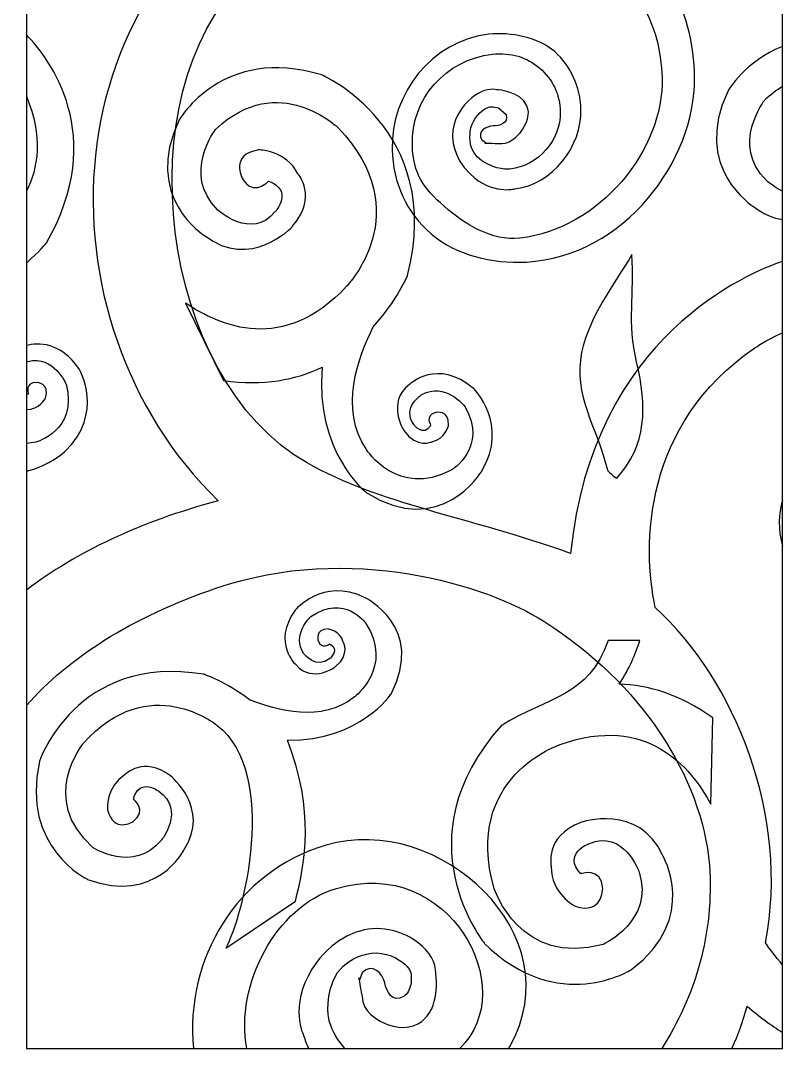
# Model space of a CAD drawing. Header units: centimetres. Extents: x -13.3 to -8.2, y -8.8 to 8.8.
# Drawn here: x -13.3 to -8.17, y -8.82 to -1.97 of the extents above; entities that cross this region are included whole.
import ezdxf

# ---------------------------------------------------------------- set-up
doc = ezdxf.new("R2010")
doc.units = ezdxf.units.CM
doc.header["$MEASUREMENT"] = 0
doc.layers.add('layer 1', color=7, linetype='Continuous')

msp = doc.modelspace()

# ---------------------------------------------------------------- linework, layer by layer
at = {"layer": 'layer 1', "color": 7}
msp.add_open_spline([(-13.25777, 8.82076), (-13.25777, 8.82076), (-8.2175, 8.82076), (-8.2175, 8.82076), (-8.2175, 8.82076), (-8.2175, 8.82076), (-8.2175, -8.8202), (-8.2175, -8.8202), (-8.2175, -8.8202), (-8.2175, -8.8202), (-13.25777, -8.8202), (-13.25777, -8.8202), (-13.25777, -8.8202), (-13.25777, -8.8202), (-13.25777, 8.82076), (-13.25777, 8.82076)], degree=3, knots=[0, 0, 0, 0, 0.2, 0.2, 0.2, 0.2, 0.4, 0.4, 0.4, 0.4, 0.6, 0.6, 0.6, 0.6, 1, 1, 1, 1], dxfattribs=at)
at = {"layer": 'layer 1', "color": 250}
for points, knots in [([(-8.2175, -0.09753), (-8.33733, -0.135), (-8.41357, -0.18123), (-8.41357, -0.18123), (-8.41357, -0.18123), (-9.37399, -0.73351), (-8.96257, -1.70457), (-8.96257, -1.70457), (-8.96257, -1.70457), (-8.96257, -1.70457), (-8.97136, -1.69828), (-8.97136, -1.69828), (-8.97136, -1.69828), (-8.86822, -1.8988), (-8.80529, -2.11861), (-8.80408, -2.3517), (-8.80408, -2.3517), (-8.80077, -2.89988), (-9.27047, -3.54152), (-9.92531, -3.57733), (-9.92531, -3.57733), (-10.15372, -3.58982), (-10.39682, -3.53089), (-10.5589, -3.3895), (-10.5589, -3.3895), (-10.7229, -3.25106), (-10.81534, -3.04991), (-10.81937, -2.82811), (-10.81937, -2.82811), (-10.8318, -2.45534), (-10.55242, -2.10018), (-10.17612, -2.059), (-10.17612, -2.059), (-10.02711, -2.04218), (-9.84754, -2.08095), (-9.73671, -2.17467), (-9.73671, -2.17467), (-9.63026, -2.26975), (-9.56569, -2.41058), (-9.56151, -2.5572), (-9.56151, -2.5572), (-9.55418, -2.80772), (-9.75472, -3.06162), (-10.00213, -3.08901), (-10.00213, -3.08901), (-10.00213, -3.08901), (-10.15484, -3.13138), (-10.30057, -2.99051), (-10.30057, -2.99051), (-10.42303, -2.87366), (-10.41773, -2.73779), (-10.41773, -2.73779), (-10.41773, -2.73779), (-10.42016, -2.62858), (-10.35351, -2.53378), (-10.28966, -2.48273), (-10.28966, -2.48273), (-10.23522, -2.43718), (-10.17377, -2.41808), (-10.12536, -2.42835), (-10.12536, -2.42835), (-10.10783, -2.42862), (-9.96393, -2.44081), (-9.9222, -2.53529), (-9.9222, -2.53529), (-9.89832, -2.58838), (-9.91738, -2.65174), (-9.96988, -2.71986), (-9.96988, -2.71986), (-9.96092, -2.70592), (-10.02129, -2.78797), (-10.08854, -2.78704), (-10.08854, -2.78704), (-10.1531, -2.7861), (-10.20173, -2.7846), (-10.20173, -2.7846), (-10.20173, -2.7846), (-10.20173, -2.7846), (-10.19052, -2.78515), (-10.19052, -2.78515), (-10.19052, -2.78515), (-10.19052, -2.78515), (-10.22153, -2.76259), (-10.22153, -2.76259), (-10.22153, -2.76259), (-10.25722, -2.70761), (-10.1933, -2.6719), (-10.14629, -2.66945), (-10.14629, -2.66945), (-10.10693, -2.6693), (-10.04285, -2.65566), (-10.06044, -2.5948), (-10.06044, -2.5948), (-10.06044, -2.5948), (-10.11202, -2.54855), (-10.11202, -2.54855), (-10.11202, -2.54855), (-10.11202, -2.54855), (-10.14634, -2.54337), (-10.14634, -2.54337), (-10.14634, -2.54337), (-10.1627, -2.53829), (-10.18763, -2.54353), (-10.21964, -2.56986), (-10.21964, -2.56986), (-10.25913, -2.60186), (-10.30466, -2.66363), (-10.30104, -2.73036), (-10.30104, -2.73036), (-10.30104, -2.73036), (-10.3163, -2.83964), (-10.22177, -2.90165), (-10.22177, -2.90165), (-10.12798, -2.96753), (-10.03633, -2.95784), (-10.03633, -2.95784), (-10.03633, -2.95784), (-9.84612, -2.93657), (-9.69516, -2.76468), (-9.69965, -2.57777), (-9.69965, -2.57777), (-9.70126, -2.46106), (-9.75171, -2.35616), (-9.8365, -2.28535), (-9.8365, -2.28535), (-9.9208, -2.211), (-10.03123, -2.17888), (-10.1511, -2.19214), (-10.1511, -2.19214), (-10.46438, -2.22727), (-10.69263, -2.48735), (-10.6854, -2.79921), (-10.6854, -2.79921), (-10.67972, -2.98872), (-10.61068, -3.08605), (-10.47303, -3.20597), (-10.47303, -3.20597), (-10.33176, -3.32679), (-10.15892, -3.43882), (-9.96829, -3.4178), (-9.96829, -3.4178), (-9.43574, -3.35716), (-9.00776, -2.82776), (-9.02101, -2.34703), (-9.02101, -2.34703), (-9.03738, -1.68749), (-9.61631, -1.28775), (-10.29621, -1.11037), (-10.29621, -1.11037), (-10.69917, -1.00645), (-11.40394, -1.30041), (-11.8075, -1.6921), (-11.8075, -1.6921), (-12.59624, -2.45181), (-12.38023, -4.35355), (-11.3859, -4.9164), (-11.3859, -4.9164), (-10.89245, -5.1957), (-10.33935, -5.26779), (-9.63035, -5.51965), (-9.63035, -5.51965), (-9.48867, -4.06631), (-8.42534, -3.64198), (-8.2175, -3.57255), (-8.2175, -3.57255), (-8.2175, -3.57255), (-8.2175, -4.04855), (-8.2175, -4.04855), (-8.2175, -4.04855), (-8.33346, -4.10025), (-8.40339, -4.15027), (-8.40339, -4.15027), (-8.40339, -4.15027), (-9.14967, -4.65735), (-9.15397, -5.47161), (-9.0664, -5.88068), (-9.0664, -5.88068), (-8.53772, -6.36294), (-8.16563, -7.27321), (-8.33271, -8.11673), (-8.33271, -8.11673), (-8.30369, -8.15681), (-8.26487, -8.20735), (-8.2175, -8.26197), (-8.2175, -8.26197), (-8.2175, -8.26197), (-8.2175, -8.71403), (-8.2175, -8.71403), (-8.2175, -8.71403), (-8.29467, -8.66509), (-8.37367, -8.60728), (-8.45409, -8.53905), (-8.45409, -8.53905), (-8.48057, -8.63538), (-8.51476, -8.72921), (-8.5554, -8.8202), (-8.5554, -8.8202), (-8.5554, -8.8202), (-9.02323, -8.8202), (-9.02323, -8.8202), (-9.02323, -8.8202), (-8.80166, -8.47343), (-8.67293, -8.05473), (-8.70545, -7.59732), (-8.70545, -7.59732), (-8.75568, -7.01046), (-9.16228, -6.38136), (-9.80968, -5.97236), (-9.80968, -5.97236), (-10.18888, -5.72964), (-11.10177, -5.44736), (-11.98736, -5.74975), (-11.98736, -5.74975), (-12.5684, -5.94921), (-12.97453, -6.21465), (-13.25777, -6.5346), (-13.25777, -6.5346), (-13.25777, -6.5346), (-13.25777, -5.76446), (-13.25777, -5.76446), (-13.25777, -5.76446), (-12.92343, -5.51232), (-12.50722, -5.31018), (-11.9784, -5.16907), (-11.9784, -5.16907), (-13.22195, -3.96769), (-13.11506, -1.65029), (-11.3893, -0.91177), (-11.3893, -0.91177), (-11.20887, -0.73109), (-10.96993, -0.376), (-11.30932, 0.08025), (-11.30932, 0.08025), (-11.30932, 0.08025), (-11.6748, 0.5986), (-12.2754, 0.20963), (-12.2754, 0.20963), (-12.2754, 0.20963), (-12.69338, -0.08571), (-12.40729, -0.53289), (-12.40729, -0.53289), (-12.40729, -0.53289), (-12.17525, -0.79276), (-11.91737, -0.61297), (-11.91737, -0.61297), (-11.91737, -0.61297), (-11.68995, -0.44661), (-11.84105, -0.26658), (-11.84105, -0.26658), (-11.84105, -0.26658), (-11.94834, -0.12877), (-12.03317, -0.27311), (-12.03317, -0.27311), (-12.03317, -0.27311), (-11.95094, -0.3805), (-12.07961, -0.42894), (-12.07961, -0.42894), (-12.07961, -0.42894), (-12.23786, -0.47714), (-12.23288, -0.29855), (-12.23288, -0.29855), (-12.23288, -0.29855), (-12.20282, -0.13326), (-12.04347, -0.08674), (-12.04347, -0.08674), (-12.04347, -0.08674), (-11.88068, 0.0096), (-11.73097, -0.18055), (-11.73097, -0.18055), (-11.73097, -0.18055), (-11.50997, -0.48572), (-11.7759, -0.72073), (-11.7759, -0.72073), (-11.7759, -0.72073), (-12.07761, -1.05482), (-12.50435, -0.74402), (-12.50435, -0.74402), (-12.50435, -0.74402), (-12.91066, -0.39715), (-12.61495, 0.16858), (-12.61495, 0.16858), (-12.61495, 0.16858), (-12.15206, 0.85233), (-11.30535, 0.46126), (-11.30535, 0.46126), (-11.30535, 0.46126), (-11.1646, 0.36766), (-11.03452, 0.19631), (-11.03452, 0.19631), (-10.86498, 0.068), (-10.57815, -0.10368), (-10.29898, 0.01643), (-10.29898, 0.01643), (-10.29898, 0.01643), (-9.96921, 0.14745), (-10.07976, 0.50528), (-10.07976, 0.50528), (-10.07976, 0.50528), (-10.17037, 0.75691), (-10.45021, 0.65896), (-10.45021, 0.65896), (-10.45021, 0.65896), (-10.62271, 0.56713), (-10.56929, 0.41286), (-10.56929, 0.41286), (-10.56929, 0.41286), (-10.51409, 0.27603), (-10.39732, 0.33074), (-10.39732, 0.33074), (-10.39732, 0.33074), (-10.30799, 0.37405), (-10.37166, 0.43272), (-10.37166, 0.43272), (-10.37166, 0.43272), (-10.4399, 0.40348), (-10.4454, 0.4772), (-10.4454, 0.4772), (-10.4454, 0.4772), (-10.4485, 0.56314), (-10.35335, 0.53965), (-10.35335, 0.53965), (-10.35335, 0.53965), (-10.27325, 0.50599), (-10.27293, 0.41944), (-10.27293, 0.41944), (-10.27293, 0.41944), (-10.2461, 0.3217), (-10.37003, 0.26528), (-10.37003, 0.26528), (-10.37003, 0.26528), (-10.56356, 0.18526), (-10.64516, 0.35072), (-10.64516, 0.35072), (-10.64516, 0.35072), (-10.77508, 0.54709), (-10.54757, 0.73292), (-10.54757, 0.73292), (-10.54757, 0.73292), (-10.29103, 0.91068), (-10.03991, 0.68948), (-10.03991, 0.68948), (-10.03991, 0.68948), (-9.66782, 0.36456), (-10.04025, -0.03316), (-10.04025, -0.03316), (-10.04025, -0.03316), (-10.34306, -0.29992), (-10.84779, -0.15778), (-10.84779, -0.15778), (-10.79996, -0.32952), (-10.79962, -0.53472), (-10.87787, -0.76938), (-10.87787, -0.76938), (-10.63268, -0.73534), (-10.40788, -0.74639), (-10.22995, -0.77851), (-10.22995, -0.77851), (-9.94559, -0.82969), (-9.68137, -0.95006), (-9.45792, -1.11828), (-9.45792, -1.11828), (-9.26902, 0.1142), (-8.35359, 0.25754), (-8.2175, 0.2721), (-8.2175, 0.2721), (-8.2175, 0.2721), (-8.2175, -0.09753), (-8.2175, -0.09753)], [0, 0, 0, 0, 0.0107527, 0.0107527, 0.0107527, 0.0107527, 0.0215054, 0.0215054, 0.0215054, 0.0215054, 0.0322581, 0.0322581, 0.0322581, 0.0322581, 0.0430108, 0.0430108, 0.0430108, 0.0430108, 0.0537634, 0.0537634, 0.0537634, 0.0537634, 0.0645161, 0.0645161, 0.0645161, 0.0645161, 0.0752688, 0.0752688, 0.0752688, 0.0752688, 0.0860215, 0.0860215, 0.0860215, 0.0860215, 0.0967742, 0.0967742, 0.0967742, 0.0967742, 0.1075269, 0.1075269, 0.1075269, 0.1075269, 0.1182796, 0.1182796, 0.1182796, 0.1182796, 0.1290323, 0.1290323, 0.1290323, 0.1290323, 0.1397849, 0.1397849, 0.1397849, 0.1397849, 0.1505376, 0.1505376, 0.1505376, 0.1505376, 0.1612903, 0.1612903, 0.1612903, 0.1612903, 0.172043, 0.172043, 0.172043, 0.172043, 0.1827957, 0.1827957, 0.1827957, 0.1827957, 0.1935484, 0.1935484, 0.1935484, 0.1935484, 0.2043011, 0.2043011, 0.2043011, 0.2043011, 0.2150538, 0.2150538, 0.2150538, 0.2150538, 0.2258065, 0.2258065, 0.2258065, 0.2258065, 0.2365591, 0.2365591, 0.2365591, 0.2365591, 0.2473118, 0.2473118, 0.2473118, 0.2473118, 0.2580645, 0.2580645, 0.2580645, 0.2580645, 0.2688172, 0.2688172, 0.2688172, 0.2688172, 0.2795699, 0.2795699, 0.2795699, 0.2795699, 0.2903226, 0.2903226, 0.2903226, 0.2903226, 0.3010753, 0.3010753, 0.3010753, 0.3010753, 0.311828, 0.311828, 0.311828, 0.311828, 0.3225806, 0.3225806, 0.3225806, 0.3225806, 0.3333333, 0.3333333, 0.3333333, 0.3333333, 0.344086, 0.344086, 0.344086, 0.344086, 0.3548387, 0.3548387, 0.3548387, 0.3548387, 0.3655914, 0.3655914, 0.3655914, 0.3655914, 0.3763441, 0.3763441, 0.3763441, 0.3763441, 0.3870968, 0.3870968, 0.3870968, 0.3870968, 0.3978495, 0.3978495, 0.3978495, 0.3978495, 0.4086022, 0.4086022, 0.4086022, 0.4086022, 0.4193548, 0.4193548, 0.4193548, 0.4193548, 0.4301075, 0.4301075, 0.4301075, 0.4301075, 0.4408602, 0.4408602, 0.4408602, 0.4408602, 0.4516129, 0.4516129, 0.4516129, 0.4516129, 0.4623656, 0.4623656, 0.4623656, 0.4623656, 0.4731183, 0.4731183, 0.4731183, 0.4731183, 0.483871, 0.483871, 0.483871, 0.483871, 0.4946237, 0.4946237, 0.4946237, 0.4946237, 0.5053763, 0.5053763, 0.5053763, 0.5053763, 0.516129, 0.516129, 0.516129, 0.516129, 0.5268817, 0.5268817, 0.5268817, 0.5268817, 0.5376344, 0.5376344, 0.5376344, 0.5376344, 0.5483871, 0.5483871, 0.5483871, 0.5483871, 0.5591398, 0.5591398, 0.5591398, 0.5591398, 0.5698925, 0.5698925, 0.5698925, 0.5698925, 0.5806452, 0.5806452, 0.5806452, 0.5806452, 0.5913978, 0.5913978, 0.5913978, 0.5913978, 0.6021505, 0.6021505, 0.6021505, 0.6021505, 0.6129032, 0.6129032, 0.6129032, 0.6129032, 0.6236559, 0.6236559, 0.6236559, 0.6236559, 0.6344086, 0.6344086, 0.6344086, 0.6344086, 0.6451613, 0.6451613, 0.6451613, 0.6451613, 0.655914, 0.655914, 0.655914, 0.655914, 0.6666667, 0.6666667, 0.6666667, 0.6666667, 0.6774194, 0.6774194, 0.6774194, 0.6774194, 0.688172, 0.688172, 0.688172, 0.688172, 0.6989247, 0.6989247, 0.6989247, 0.6989247, 0.7096774, 0.7096774, 0.7096774, 0.7096774, 0.7204301, 0.7204301, 0.7204301, 0.7204301, 0.7311828, 0.7311828, 0.7311828, 0.7311828, 0.7419355, 0.7419355, 0.7419355, 0.7419355, 0.7526882, 0.7526882, 0.7526882, 0.7526882, 0.7634409, 0.7634409, 0.7634409, 0.7634409, 0.7741935, 0.7741935, 0.7741935, 0.7741935, 0.7849462, 0.7849462, 0.7849462, 0.7849462, 0.7956989, 0.7956989, 0.7956989, 0.7956989, 0.8064516, 0.8064516, 0.8064516, 0.8064516, 0.8172043, 0.8172043, 0.8172043, 0.8172043, 0.827957, 0.827957, 0.827957, 0.827957, 0.8387097, 0.8387097, 0.8387097, 0.8387097, 0.8494624, 0.8494624, 0.8494624, 0.8494624, 0.8602151, 0.8602151, 0.8602151, 0.8602151, 0.8709677, 0.8709677, 0.8709677, 0.8709677, 0.8817204, 0.8817204, 0.8817204, 0.8817204, 0.8924731, 0.8924731, 0.8924731, 0.8924731, 0.9032258, 0.9032258, 0.9032258, 0.9032258, 0.9139785, 0.9139785, 0.9139785, 0.9139785, 0.9247312, 0.9247312, 0.9247312, 0.9247312, 0.9354839, 0.9354839, 0.9354839, 0.9354839, 0.9462366, 0.9462366, 0.9462366, 0.9462366, 0.9569892, 0.9569892, 0.9569892, 0.9569892, 0.9677419, 0.9677419, 0.9677419, 0.9677419, 0.9784946, 0.9784946, 0.9784946, 0.9784946, 1, 1, 1, 1]), ([(-13.25777, -3.10565), (-13.18017, -2.95241), (-13.14421, -2.74128), (-13.25777, -2.47247), (-13.25777, -2.47247), (-13.25777, -2.47247), (-13.25777, -2.06153), (-13.25777, -2.06153), (-13.25777, -2.06153), (-13.10333, -2.22153), (-12.71093, -2.73107), (-13.12394, -3.45003), (-13.12394, -3.45003), (-13.12394, -3.45003), (-13.17137, -3.50919), (-13.25777, -3.58441), (-13.25777, -3.58441), (-13.25777, -3.58441), (-13.25777, -3.10565), (-13.25777, -3.10565)], [0, 0, 0, 0, 0.1666667, 0.1666667, 0.1666667, 0.1666667, 0.3333333, 0.3333333, 0.3333333, 0.3333333, 0.5, 0.5, 0.5, 0.5, 0.6666667, 0.6666667, 0.6666667, 0.6666667, 1, 1, 1, 1]), ([(-12.19658, -3.85085), (-11.96822, -4.00719), (-11.54241, -4.19121), (-11.12372, -3.73895), (-11.12372, -3.73895), (-11.12372, -3.73895), (-10.64407, -3.24654), (-11.17784, -2.68392), (-11.17784, -2.68392), (-11.17784, -2.68392), (-11.57557, -2.29725), (-11.99517, -2.69093), (-11.99517, -2.69093), (-11.99517, -2.69093), (-12.22595, -2.9898), (-11.98315, -3.22884), (-11.98315, -3.22884), (-11.98315, -3.22884), (-11.76071, -3.43809), (-11.59892, -3.24133), (-11.59892, -3.24133), (-11.59892, -3.24133), (-11.47341, -3.09963), (-11.64405, -3.03793), (-11.64405, -3.03793), (-11.64405, -3.03793), (-11.74214, -3.14688), (-11.8193, -3.01941), (-11.8193, -3.01941), (-11.8193, -3.01941), (-11.90211, -2.86037), (-11.71084, -2.83019), (-11.71084, -2.83019), (-11.71084, -2.83019), (-11.52876, -2.82938), (-11.44752, -2.98992), (-11.44752, -2.98992), (-11.44752, -2.98992), (-11.31253, -3.14423), (-11.48538, -3.34151), (-11.48538, -3.34151), (-11.48538, -3.34151), (-11.76661, -3.63763), (-12.06986, -3.40099), (-12.06986, -3.40099), (-12.06986, -3.40099), (-12.48577, -3.1459), (-12.23941, -2.62947), (-12.23941, -2.62947), (-12.23941, -2.62947), (-11.95057, -2.12764), (-11.28904, -2.33029), (-11.28904, -2.33029), (-11.28904, -2.33029), (-10.46855, -2.68762), (-10.71698, -3.66748), (-10.71698, -3.66748), (-10.71698, -3.66748), (-10.78875, -3.83604), (-10.94546, -4.00868), (-10.94546, -4.00868), (-11.04848, -4.21481), (-11.17442, -4.55453), (-10.99096, -4.82811), (-10.99096, -4.82811), (-10.99096, -4.82811), (-10.78585, -5.15344), (-10.42656, -4.96455), (-10.42656, -4.96455), (-10.42656, -4.96455), (-10.17645, -4.81801), (-10.33642, -4.53932), (-10.33642, -4.53932), (-10.33642, -4.53932), (-10.46854, -4.37377), (-10.6223, -4.46133), (-10.6223, -4.46133), (-10.6223, -4.46133), (-10.75711, -4.54734), (-10.67562, -4.66088), (-10.67562, -4.66088), (-10.67562, -4.66088), (-10.61172, -4.74746), (-10.56186, -4.66795), (-10.56186, -4.66795), (-10.56186, -4.66795), (-10.60658, -4.60106), (-10.52913, -4.58055), (-10.52913, -4.58055), (-10.52913, -4.58055), (-10.43817, -4.56017), (-10.4443, -4.66622), (-10.4443, -4.66622), (-10.4443, -4.66622), (-10.46425, -4.75825), (-10.55639, -4.77579), (-10.55639, -4.77579), (-10.55639, -4.77579), (-10.6552, -4.82379), (-10.73994, -4.70297), (-10.73994, -4.70297), (-10.73994, -4.70297), (-10.86366, -4.51267), (-10.70358, -4.39285), (-10.70358, -4.39285), (-10.70358, -4.39285), (-10.52016, -4.2154), (-10.27696, -4.42089), (-10.27696, -4.42089), (-10.27696, -4.42089), (-10.03659, -4.6589), (-10.22238, -4.97041), (-10.22238, -4.97041), (-10.22238, -4.97041), (-10.49463, -5.43143), (-10.9924, -5.11364), (-10.9924, -5.11364), (-10.9924, -5.11364), (-11.33679, -4.84401), (-11.28563, -4.27799), (-11.28563, -4.27799), (-11.45911, -4.36308), (-11.67768, -4.40422), (-11.94325, -4.36747), (-11.94325, -4.36747), (-11.94325, -4.36747), (-12.19658, -3.85085), (-12.19658, -3.85085)], [0, 0, 0, 0, 0.030303, 0.030303, 0.030303, 0.030303, 0.0606061, 0.0606061, 0.0606061, 0.0606061, 0.0909091, 0.0909091, 0.0909091, 0.0909091, 0.1212121, 0.1212121, 0.1212121, 0.1212121, 0.1515152, 0.1515152, 0.1515152, 0.1515152, 0.1818182, 0.1818182, 0.1818182, 0.1818182, 0.2121212, 0.2121212, 0.2121212, 0.2121212, 0.2424242, 0.2424242, 0.2424242, 0.2424242, 0.2727273, 0.2727273, 0.2727273, 0.2727273, 0.3030303, 0.3030303, 0.3030303, 0.3030303, 0.3333333, 0.3333333, 0.3333333, 0.3333333, 0.3636364, 0.3636364, 0.3636364, 0.3636364, 0.3939394, 0.3939394, 0.3939394, 0.3939394, 0.4242424, 0.4242424, 0.4242424, 0.4242424, 0.4545455, 0.4545455, 0.4545455, 0.4545455, 0.4848485, 0.4848485, 0.4848485, 0.4848485, 0.5151515, 0.5151515, 0.5151515, 0.5151515, 0.5454545, 0.5454545, 0.5454545, 0.5454545, 0.5757576, 0.5757576, 0.5757576, 0.5757576, 0.6060606, 0.6060606, 0.6060606, 0.6060606, 0.6363636, 0.6363636, 0.6363636, 0.6363636, 0.6666667, 0.6666667, 0.6666667, 0.6666667, 0.6969697, 0.6969697, 0.6969697, 0.6969697, 0.7272727, 0.7272727, 0.7272727, 0.7272727, 0.7575758, 0.7575758, 0.7575758, 0.7575758, 0.7878788, 0.7878788, 0.7878788, 0.7878788, 0.8181818, 0.8181818, 0.8181818, 0.8181818, 0.8484848, 0.8484848, 0.8484848, 0.8484848, 0.8787879, 0.8787879, 0.8787879, 0.8787879, 0.9090909, 0.9090909, 0.9090909, 0.9090909, 0.9393939, 0.9393939, 0.9393939, 0.9393939, 1, 1, 1, 1]), ([(-8.2175, -2.4044), (-8.25691, -2.4288), (-8.29686, -2.45927), (-8.337, -2.49693), (-8.337, -2.49693), (-8.337, -2.49693), (-8.56778, -2.79581), (-8.32498, -3.03484), (-8.32498, -3.03484), (-8.32498, -3.03484), (-8.28079, -3.07637), (-8.2175, -3.10504), (-8.2175, -3.10504), (-8.2175, -3.10504), (-8.2175, -3.29463), (-8.2175, -3.29463), (-8.2175, -3.29463), (-8.27933, -3.28531), (-8.34497, -3.25906), (-8.41169, -3.20699), (-8.41169, -3.20699), (-8.41169, -3.20699), (-8.8276, -2.95191), (-8.58124, -2.43548), (-8.58124, -2.43548), (-8.58124, -2.43548), (-8.46692, -2.23697), (-8.2175, -2.14008), (-8.2175, -2.14008), (-8.2175, -2.14008), (-8.2175, -2.4044), (-8.2175, -2.4044)], [0, 0, 0, 0, 0.1111111, 0.1111111, 0.1111111, 0.1111111, 0.2222222, 0.2222222, 0.2222222, 0.2222222, 0.3333333, 0.3333333, 0.3333333, 0.3333333, 0.4444444, 0.4444444, 0.4444444, 0.4444444, 0.5555556, 0.5555556, 0.5555556, 0.5555556, 0.6666667, 0.6666667, 0.6666667, 0.6666667, 0.7777778, 0.7777778, 0.7777778, 0.7777778, 1, 1, 1, 1]), ([(-9.22202, -3.52764), (-9.20583, -3.79032), (-9.25297, -3.9792), (-9.19109, -4.24381), (-9.19109, -4.24381), (-9.12025, -4.5395), (-9.12079, -4.80059), (-9.3252, -5.02081), (-9.3252, -5.02081), (-9.34434, -5.00397), (-9.3638, -4.98693), (-9.38327, -4.97011), (-9.38327, -4.97011), (-9.45141, -4.68394), (-9.617, -4.46511), (-9.55713, -4.1799), (-9.55713, -4.1799), (-9.50639, -3.94054), (-9.34659, -3.73623), (-9.22202, -3.52764)], [0, 0, 0, 0, 0.1666667, 0.1666667, 0.1666667, 0.1666667, 0.3333333, 0.3333333, 0.3333333, 0.3333333, 0.5, 0.5, 0.5, 0.5, 0.6666667, 0.6666667, 0.6666667, 0.6666667, 1, 1, 1, 1]), ([(-13.25777, -4.78741), (-13.23742, -4.78534), (-13.21627, -4.7821), (-13.19417, -4.77737), (-13.19417, -4.77737), (-13.19417, -4.77737), (-12.9138, -4.70373), (-12.99267, -4.39221), (-12.99267, -4.39221), (-12.99267, -4.39221), (-13.07524, -4.19716), (-13.24691, -4.24), (-13.24691, -4.24), (-13.24691, -4.24), (-13.25107, -4.24127), (-13.25777, -4.24395), (-13.25777, -4.24395), (-13.25777, -4.24395), (-13.25777, -4.13414), (-13.25777, -4.13414), (-13.25777, -4.13414), (-13.18182, -4.11416), (-13.03102, -4.10621), (-12.90347, -4.29421), (-12.90347, -4.29421), (-12.90347, -4.29421), (-12.73621, -4.58823), (-12.99914, -4.83808), (-12.99914, -4.83808), (-12.99914, -4.83808), (-13.10297, -4.93755), (-13.25777, -4.97215), (-13.25777, -4.97215), (-13.25777, -4.97215), (-13.25777, -4.78741), (-13.25777, -4.78741)], [0, 0, 0, 0, 0.1, 0.1, 0.1, 0.1, 0.2, 0.2, 0.2, 0.2, 0.3, 0.3, 0.3, 0.3, 0.4, 0.4, 0.4, 0.4, 0.5, 0.5, 0.5, 0.5, 0.6, 0.6, 0.6, 0.6, 0.7, 0.7, 0.7, 0.7, 0.8, 0.8, 0.8, 0.8, 1, 1, 1, 1]), ([(-13.25777, -4.46567), (-13.25347, -4.46285), (-13.24903, -4.45943), (-13.24445, -4.45527), (-13.24445, -4.45527), (-13.24445, -4.45527), (-13.26947, -4.37879), (-13.18936, -4.37993), (-13.18936, -4.37993), (-13.18936, -4.37993), (-13.09627, -4.38484), (-13.13078, -4.4853), (-13.13078, -4.4853), (-13.13078, -4.4853), (-13.17151, -4.56228), (-13.25777, -4.56109), (-13.25777, -4.56109), (-13.25777, -4.56109), (-13.25777, -4.46567), (-13.25777, -4.46567)], [0, 0, 0, 0, 0.1666667, 0.1666667, 0.1666667, 0.1666667, 0.3333333, 0.3333333, 0.3333333, 0.3333333, 0.5, 0.5, 0.5, 0.5, 0.6666667, 0.6666667, 0.6666667, 0.6666667, 1, 1, 1, 1]), ([(-8.2175, -5.47244), (-8.25091, -5.35986), (-8.24463, -5.25588), (-8.2175, -5.16394), (-8.2175, -5.16394), (-8.2175, -5.16394), (-8.2175, -5.47244), (-8.2175, -5.47244)], [0, 0, 0, 0, 0.3333333, 0.3333333, 0.3333333, 0.3333333, 1, 1, 1, 1]), ([(-11.92944, -8.15128), (-11.81283, -7.94618), (-11.57221, -6.99004), (-11.98616, -6.66644), (-11.98616, -6.66644), (-11.98616, -6.66644), (-12.43854, -6.29389), (-12.87864, -6.7873), (-12.87864, -6.7873), (-12.87864, -6.7873), (-13.17891, -7.15264), (-12.81468, -7.48118), (-12.81468, -7.48118), (-12.81468, -7.48118), (-12.54438, -7.65603), (-12.35854, -7.43279), (-12.35854, -7.43279), (-12.35854, -7.43279), (-12.19655, -7.22896), (-12.3752, -7.10547), (-12.3752, -7.10547), (-12.3752, -7.10547), (-12.50448, -7.00889), (-12.54479, -7.15825), (-12.54479, -7.15825), (-12.54479, -7.15825), (-12.44527, -7.23385), (-12.54809, -7.30845), (-12.54809, -7.30845), (-12.54809, -7.30845), (-12.67732, -7.39009), (-12.71654, -7.22973), (-12.71654, -7.22973), (-12.71654, -7.22973), (-12.73016, -7.0751), (-12.59953, -6.99469), (-12.59953, -6.99469), (-12.59953, -6.99469), (-12.47802, -6.86905), (-12.29814, -7.0019), (-12.29814, -7.0019), (-12.29814, -7.0019), (-12.02661, -7.21981), (-12.20613, -7.49423), (-12.20613, -7.49423), (-12.20613, -7.49423), (-12.39332, -7.86568), (-12.84955, -7.69304), (-12.84955, -7.69304), (-12.84955, -7.69304), (-13.29639, -7.48327), (-13.17118, -6.90687), (-13.17118, -6.90687), (-13.17118, -6.90687), (-12.92584, -6.18445), (-12.07575, -6.32595), (-12.07575, -6.32595), (-12.07575, -6.32595), (-11.92745, -6.37496), (-11.76965, -6.49585), (-11.76965, -6.49585), (-11.58722, -6.56874), (-11.28967, -6.65162), (-11.07026, -6.47634), (-11.07026, -6.47634), (-11.07026, -6.47634), (-10.80843, -6.27899), (-10.99441, -5.98716), (-10.99441, -5.98716), (-10.99441, -5.98716), (-11.13665, -5.78507), (-11.36207, -5.94077), (-11.36207, -5.94077), (-11.36207, -5.94077), (-11.49334, -6.06476), (-11.40803, -6.18917), (-11.40803, -6.18917), (-11.40803, -6.18917), (-11.3254, -6.2976), (-11.23472, -6.22031), (-11.23472, -6.22031), (-11.23472, -6.22031), (-11.1657, -6.15987), (-11.23678, -6.12316), (-11.23678, -6.12316), (-11.23678, -6.12316), (-11.29044, -6.1659), (-11.31336, -6.10155), (-11.31336, -6.10155), (-11.31336, -6.10155), (-11.33713, -6.02573), (-11.24661, -6.0234), (-11.24661, -6.0234), (-11.24661, -6.0234), (-11.167, -6.03382), (-11.14556, -6.11086), (-11.14556, -6.11086), (-11.14556, -6.11086), (-11.09776, -6.1914), (-11.1944, -6.27197), (-11.1944, -6.27197), (-11.1944, -6.27197), (-11.34729, -6.39058), (-11.46045, -6.26309), (-11.46045, -6.26309), (-11.46045, -6.26309), (-11.62422, -6.11986), (-11.46691, -5.89865), (-11.46691, -5.89865), (-11.46691, -5.89865), (-11.28176, -5.67755), (-11.00392, -5.81328), (-11.00392, -5.81328), (-11.00392, -5.81328), (-10.59293, -6.01185), (-10.82759, -6.4573), (-10.82759, -6.4573), (-10.82759, -6.4573), (-11.03221, -6.76902), (-11.51671, -6.76573), (-11.51671, -6.76573), (-11.33522, -7.24178), (-11.39926, -7.57428), (-11.46448, -7.83774), (-11.46448, -7.83774), (-11.46448, -7.83774), (-11.92944, -8.15128), (-11.92944, -8.15128)], [0, 0, 0, 0, 0.030303, 0.030303, 0.030303, 0.030303, 0.0606061, 0.0606061, 0.0606061, 0.0606061, 0.0909091, 0.0909091, 0.0909091, 0.0909091, 0.1212121, 0.1212121, 0.1212121, 0.1212121, 0.1515152, 0.1515152, 0.1515152, 0.1515152, 0.1818182, 0.1818182, 0.1818182, 0.1818182, 0.2121212, 0.2121212, 0.2121212, 0.2121212, 0.2424242, 0.2424242, 0.2424242, 0.2424242, 0.2727273, 0.2727273, 0.2727273, 0.2727273, 0.3030303, 0.3030303, 0.3030303, 0.3030303, 0.3333333, 0.3333333, 0.3333333, 0.3333333, 0.3636364, 0.3636364, 0.3636364, 0.3636364, 0.3939394, 0.3939394, 0.3939394, 0.3939394, 0.4242424, 0.4242424, 0.4242424, 0.4242424, 0.4545455, 0.4545455, 0.4545455, 0.4545455, 0.4848485, 0.4848485, 0.4848485, 0.4848485, 0.5151515, 0.5151515, 0.5151515, 0.5151515, 0.5454545, 0.5454545, 0.5454545, 0.5454545, 0.5757576, 0.5757576, 0.5757576, 0.5757576, 0.6060606, 0.6060606, 0.6060606, 0.6060606, 0.6363636, 0.6363636, 0.6363636, 0.6363636, 0.6666667, 0.6666667, 0.6666667, 0.6666667, 0.6969697, 0.6969697, 0.6969697, 0.6969697, 0.7272727, 0.7272727, 0.7272727, 0.7272727, 0.7575758, 0.7575758, 0.7575758, 0.7575758, 0.7878788, 0.7878788, 0.7878788, 0.7878788, 0.8181818, 0.8181818, 0.8181818, 0.8181818, 0.8484848, 0.8484848, 0.8484848, 0.8484848, 0.8787879, 0.8787879, 0.8787879, 0.8787879, 0.9090909, 0.9090909, 0.9090909, 0.9090909, 0.9393939, 0.9393939, 0.9393939, 0.9393939, 1, 1, 1, 1]), ([(-8.69691, -7.19218), (-8.82675, -6.94777), (-9.11868, -6.58729), (-9.69935, -6.79385), (-9.69935, -6.79385), (-9.69935, -6.79385), (-10.35265, -7.00771), (-10.14061, -7.7537), (-10.14061, -7.7537), (-10.14061, -7.7537), (-9.96752, -8.28071), (-9.4132, -8.12648), (-9.4132, -8.12648), (-9.4132, -8.12648), (-9.07015, -7.96869), (-9.17443, -7.64432), (-9.17443, -7.64432), (-9.17443, -7.64432), (-9.27448, -7.35577), (-9.50907, -7.45508), (-9.50907, -7.45508), (-9.50907, -7.45508), (-9.68598, -7.52243), (-9.5634, -7.65623), (-9.5634, -7.65623), (-9.5634, -7.65623), (-9.42597, -7.60517), (-9.41671, -7.7539), (-9.41671, -7.7539), (-9.41671, -7.7539), (-9.41709, -7.9332), (-9.60055, -7.87125), (-9.60055, -7.87125), (-9.60055, -7.87125), (-9.76225, -7.78754), (-9.75978, -7.60763), (-9.75978, -7.60763), (-9.75978, -7.60763), (-9.80784, -7.40832), (-9.56321, -7.31367), (-9.56321, -7.31367), (-9.56321, -7.31367), (-9.17673, -7.18172), (-9.01778, -7.532), (-9.01778, -7.532), (-9.01778, -7.532), (-8.76757, -7.95086), (-9.22531, -8.29418), (-9.22531, -8.29418), (-9.22531, -8.29418), (-9.71392, -8.60487), (-10.20606, -8.11857), (-10.20606, -8.11857), (-10.20606, -8.11857), (-10.76732, -7.42153), (-10.09286, -6.66858), (-10.09286, -6.66858), (-9.78321, -6.47424), (-9.50871, -6.47712), (-9.3805, -6.09966), (-9.3805, -6.09966), (-9.3805, -6.09966), (-9.1692, -6.09966), (-9.1692, -6.09966), (-9.1692, -6.09966), (-9.19694, -6.19123), (-9.24032, -6.28947), (-9.30595, -6.39134), (-9.30595, -6.39134), (-9.11279, -6.39639), (-8.90006, -6.46129), (-8.68182, -6.61699), (-8.68182, -6.61699), (-8.68182, -6.61699), (-8.69691, -7.19218), (-8.69691, -7.19218)], [0, 0, 0, 0, 0.05, 0.05, 0.05, 0.05, 0.1, 0.1, 0.1, 0.1, 0.15, 0.15, 0.15, 0.15, 0.2, 0.2, 0.2, 0.2, 0.25, 0.25, 0.25, 0.25, 0.3, 0.3, 0.3, 0.3, 0.35, 0.35, 0.35, 0.35, 0.4, 0.4, 0.4, 0.4, 0.45, 0.45, 0.45, 0.45, 0.5, 0.5, 0.5, 0.5, 0.55, 0.55, 0.55, 0.55, 0.6, 0.6, 0.6, 0.6, 0.65, 0.65, 0.65, 0.65, 0.7, 0.7, 0.7, 0.7, 0.75, 0.75, 0.75, 0.75, 0.8, 0.8, 0.8, 0.8, 0.85, 0.85, 0.85, 0.85, 0.9, 0.9, 0.9, 0.9, 1, 1, 1, 1]), ([(-12.14466, -8.8202), (-12.2014, -8.22722), (-11.86091, -7.64315), (-11.26068, -7.46485), (-11.26068, -7.46485), (-10.50811, -7.24352), (-9.611, -8.062), (-10.03632, -8.80806), (-10.03632, -8.80806), (-10.03857, -8.81217), (-10.04095, -8.81615), (-10.04327, -8.8202), (-10.04327, -8.8202), (-10.04327, -8.8202), (-10.36877, -8.8202), (-10.36877, -8.8202), (-10.36877, -8.8202), (-9.95795, -8.42289), (-10.43955, -7.53102), (-11.19117, -7.75289), (-11.19117, -7.75289), (-11.59581, -7.87297), (-11.86889, -8.39826), (-11.78794, -8.8202), (-11.78794, -8.8202), (-11.78794, -8.8202), (-12.14466, -8.8202), (-12.14466, -8.8202)], [0, 0, 0, 0, 0.125, 0.125, 0.125, 0.125, 0.25, 0.25, 0.25, 0.25, 0.375, 0.375, 0.375, 0.375, 0.5, 0.5, 0.5, 0.5, 0.625, 0.625, 0.625, 0.625, 0.75, 0.75, 0.75, 0.75, 1, 1, 1, 1]), ([(-11.37673, -8.8202), (-11.38935, -8.79279), (-11.40055, -8.76393), (-11.41008, -8.73355), (-11.41008, -8.73355), (-11.41008, -8.73355), (-11.50821, -8.54202), (-11.35468, -8.29175), (-11.35468, -8.29175), (-11.22333, -8.07872), (-11.03421, -8.0374), (-11.03421, -8.0374), (-11.03421, -8.0374), (-10.88285, -7.99217), (-10.73559, -8.04766), (-10.64694, -8.11551), (-10.64694, -8.11551), (-10.56757, -8.17681), (-10.52592, -8.25065), (-10.52979, -8.3212), (-10.52979, -8.3212), (-10.52354, -8.34587), (-10.50289, -8.5499), (-10.62231, -8.63976), (-10.62231, -8.63976), (-10.69257, -8.69227), (-10.78155, -8.69319), (-10.89087, -8.64363), (-10.89087, -8.64363), (-10.87189, -8.65055), (-10.99807, -8.59793), (-11.01475, -8.50799), (-11.01475, -8.50799), (-11.03136, -8.41662), (-11.0429, -8.35042), (-11.0429, -8.35042), (-11.0429, -8.35042), (-11.0429, -8.35042), (-11.03855, -8.36431), (-11.03855, -8.36431), (-11.03855, -8.36431), (-11.03855, -8.36431), (-11.0201, -8.31722), (-11.0201, -8.31722), (-11.0201, -8.31722), (-10.95068, -8.24499), (-10.8834, -8.32025), (-10.86977, -8.38289), (-10.86977, -8.38289), (-10.85692, -8.4383), (-10.8208, -8.52033), (-10.74067, -8.47183), (-10.74067, -8.47183), (-10.71661, -8.45893), (-10.70343, -8.42348), (-10.69269, -8.38687), (-10.69269, -8.38687), (-10.69269, -8.38687), (-10.69313, -8.3369), (-10.69313, -8.3369), (-10.69313, -8.3369), (-10.69222, -8.31077), (-10.707, -8.27922), (-10.74977, -8.24626), (-10.74977, -8.24626), (-10.80436, -8.20433), (-10.90151, -8.16525), (-10.99158, -8.1923), (-10.99158, -8.1923), (-10.99158, -8.1923), (-11.14698, -8.21462), (-11.21097, -8.36436), (-11.21097, -8.36436), (-11.27462, -8.51705), (-11.23766, -8.64181), (-11.23766, -8.64181), (-11.23766, -8.64181), (-11.21628, -8.70988), (-11.18056, -8.77006), (-11.13475, -8.8202), (-11.13475, -8.8202), (-11.13475, -8.8202), (-11.37673, -8.8202), (-11.37673, -8.8202)], [0, 0, 0, 0, 0.0454545, 0.0454545, 0.0454545, 0.0454545, 0.0909091, 0.0909091, 0.0909091, 0.0909091, 0.1363636, 0.1363636, 0.1363636, 0.1363636, 0.1818182, 0.1818182, 0.1818182, 0.1818182, 0.2272727, 0.2272727, 0.2272727, 0.2272727, 0.2727273, 0.2727273, 0.2727273, 0.2727273, 0.3181818, 0.3181818, 0.3181818, 0.3181818, 0.3636364, 0.3636364, 0.3636364, 0.3636364, 0.4090909, 0.4090909, 0.4090909, 0.4090909, 0.4545455, 0.4545455, 0.4545455, 0.4545455, 0.5, 0.5, 0.5, 0.5, 0.5454545, 0.5454545, 0.5454545, 0.5454545, 0.5909091, 0.5909091, 0.5909091, 0.5909091, 0.6363636, 0.6363636, 0.6363636, 0.6363636, 0.6818182, 0.6818182, 0.6818182, 0.6818182, 0.7272727, 0.7272727, 0.7272727, 0.7272727, 0.7727273, 0.7727273, 0.7727273, 0.7727273, 0.8181818, 0.8181818, 0.8181818, 0.8181818, 0.8636364, 0.8636364, 0.8636364, 0.8636364, 0.9090909, 0.9090909, 0.9090909, 0.9090909, 1, 1, 1, 1])]:
    msp.add_open_spline(points, degree=3, knots=knots, dxfattribs=at)

doc.saveas('drawing.dxf')
